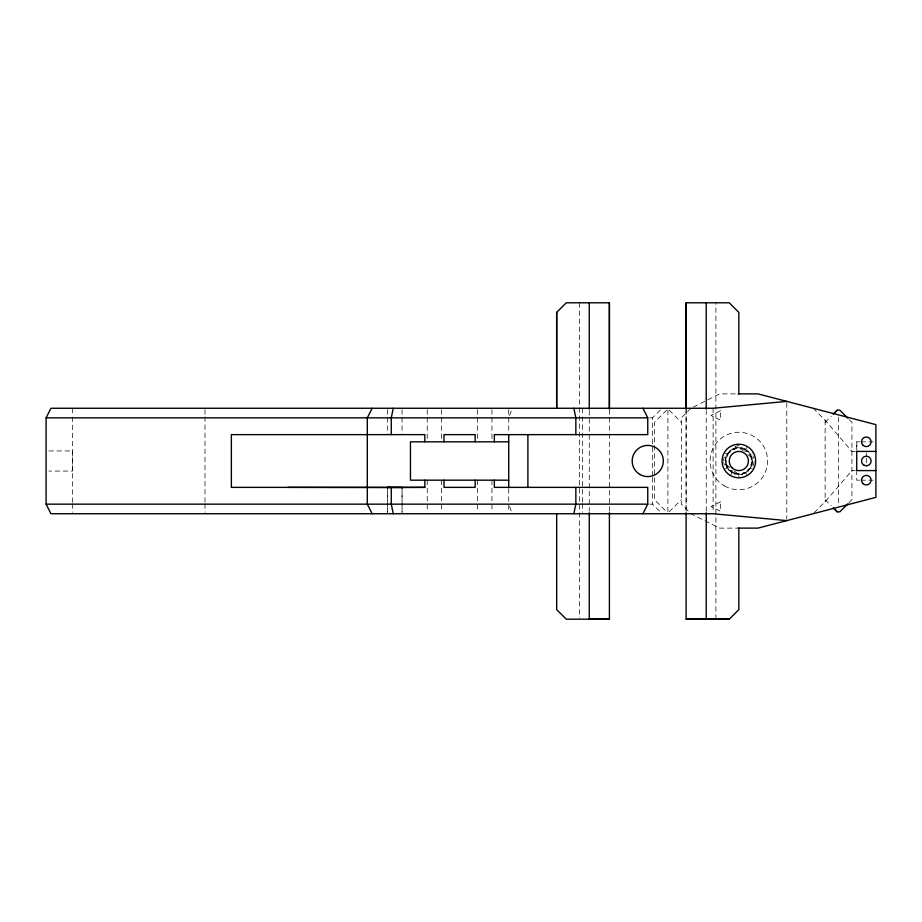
<?xml version="1.0" encoding="UTF-8"?>
<svg xmlns="http://www.w3.org/2000/svg" width="922" height="922" viewBox="0 0 922 922"><rect width="100%" height="100%" fill="white"/><g stroke="black" fill="none" stroke-linecap="round" stroke-linejoin="round"><path stroke-width="0.69" stroke-dasharray="4.61 3.46" d="M72.469 502.329L72.469 416.813M686.106 511.307L686.106 410.647M706.24 511.341L706.24 410.659M715.898 619.204L715.898 302.796M856.734 450.04L856.78 441.822L859.511 441.822M725.349 468.791L727.009 467.834L725.176 461L727.009 454.166L732.01 449.164L738.833 447.331L745.668 449.164L750.669 454.166L752.502 461L750.669 467.834L745.668 472.836L738.833 474.669L732.01 472.836L727.009 467.834L725.499 463.939L725.81 456.874L729.625 450.916L735.906 447.654L742.971 447.977L748.929 451.792L752.179 458.061L751.856 465.126L748.053 471.084L741.772 474.346L734.707 474.023L728.749 470.208L725.499 463.939L729.947 467.512M753.032 466.198L754.415 461L752.502 461L751.856 465.126L750.669 454.166L752.329 453.209M723.263 461L724.3 457.105M509.612 415.453L511.387 410.659M752.502 461L748.053 471.084L750.669 467.834L752.329 468.791M731.054 474.496L732.01 472.836L725.499 463.939M746.624 447.504L745.668 449.164L752.179 458.061L750.669 454.166M725.349 453.209L727.009 454.166L729.625 450.916L725.176 461L725.81 456.874L727.009 467.834M814.149 512.736L825.132 501.752L851.928 470.589L854.809 470.589M652.546 476.029L652.546 417.85L662.134 408.262M666.641 410.163L654.516 422.288L654.516 499.712L666.641 511.837M690.901 408.262L681.312 417.85L681.312 504.15L690.901 513.738L719.667 528.122L738.13 528.122M669.176 511.837L681.312 499.712M825.178 422.288L831.241 416.225M848.897 502.744L851.928 499.712L851.928 422.288L848.897 419.256M727.009 454.166L735.906 447.654L732.01 449.164L734.822 449.602M750.669 467.834L741.772 474.346L745.668 472.836L746.624 474.496M693.402 407.017L719.667 393.878L738.13 393.878M734.938 446.467L738.833 445.418L738.833 447.331L743.282 450.916M732.01 449.164L742.971 447.977M734.707 474.023L745.668 472.836L742.855 472.398M649.664 417.85L652.546 417.85M860.871 441.822L873.169 441.822M48.878 450.927L72.469 450.927L72.469 471.073L48.878 471.073M854.809 451.411L851.928 451.411L825.132 420.248L814.149 409.264M859.465 480.178L856.722 480.178L856.722 471.96M860.837 480.178L873.157 480.178M825.132 499.712L831.241 505.775M649.664 504.15L652.546 504.15L660.221 511.814M744.699 451.135L748.929 451.792L738.833 447.331M732.978 470.865L728.749 470.208L738.833 474.669L738.833 476.582M747.73 454.488L752.179 458.061M734.396 471.084L738.833 474.669M669.176 410.163L681.312 422.288M509.612 506.547L511.387 511.341M753.032 455.802L753.723 458.407M723.609 462.302L724.3 464.895M866.311 452.783L866.311 456.886M866.311 458.257L866.311 466.474M856.78 441.822L856.78 448.933M838.536 417.32L838.536 504.68M825.132 420.248L825.132 501.752M786.777 402.822L786.777 519.178M713.121 408.262L713.121 512.309M686.106 408.262L686.106 512.309M667.908 410.163L667.908 511.837M652.546 477.446L652.546 504.15M609.396 409.691L609.396 512.309M589.262 410.624L589.262 511.341M582.381 408.262L582.381 415.396M582.381 416.813L582.381 502.329M582.381 503.758L582.381 512.309M579.615 302.796L579.615 406.348M579.615 407.755L579.615 511.341M579.615 512.713L579.615 617.763M508.725 409.656L508.725 433.363M508.725 488.637L508.725 512.344M491.945 409.668L491.945 441.822M491.945 480.178L491.945 512.332M477.561 409.668L477.561 441.822M477.561 480.178L477.561 512.332M441.603 409.668L441.603 441.822M441.603 480.178L441.603 512.332M427.232 409.668L427.232 441.822M427.232 480.178L427.232 512.332M402.061 409.656L402.061 434.631M387.678 409.656L387.678 434.631M204.995 409.691L204.995 415.396M204.995 416.813L204.995 502.329M204.995 503.758L204.995 512.309M72.469 408.262L72.469 415.396M72.469 503.758L72.469 512.309M387.678 487.415L387.678 512.344L387.678 487.369M402.061 487.415L402.061 512.344L402.061 487.369M720.624 410.659L711.035 415.453L720.624 420.248L720.624 410.659M720.624 501.752L711.035 506.547L720.624 511.341L720.624 501.752M724.462 485.906A28.766 28.766 0 0 0 767.6 461A28.766 28.766 0 0 0 724.462 436.094A28.766 28.766 0 0 0 724.462 485.906"/><path stroke-width="1.38" d="M287.929 487.369L391.274 487.508L391.274 504.15L393.268 513.738M556.669 312.385L556.669 408.262L556.669 312.385L566.258 302.796L609.396 302.796L609.396 409.207M609.396 408.262L609.396 302.796M738.833 528.122L738.833 609.615L729.244 619.204L686.106 619.158L686.106 512.747M686.106 409.207L686.106 302.796L729.256 302.796L738.833 312.385L738.833 393.878M706.24 619.204L706.24 512.77M706.24 409.23L706.24 302.796M393.268 408.262L391.274 417.85L391.274 434.631M573.841 513.738L575.847 504.15L575.847 487.369M786.777 520.607L713.121 513.738L50.929 513.738L46.1 504.15L46.1 417.85L50.929 408.262L713.121 408.262L786.777 401.393M372.131 408.262L367.302 417.85L367.302 504.15L372.131 513.738M642.922 513.738L647.751 504.15L647.751 487.369L494.342 487.369L494.342 480.178M834.249 413.194L837.257 410.163L839.804 410.163L847.883 418.242M833.211 414.197L837.257 410.163M847.883 503.758L839.804 511.837L837.257 511.837L833.211 507.803M424.835 480.178L424.835 487.369L391.274 487.508M387.92 487.369L389.787 487.369M738.13 393.878L758.011 393.878L875.9 424.639L875.9 497.361L758.011 528.122L738.13 528.122M46.1 417.85L647.751 417.85L647.751 434.631L494.342 434.631L494.342 441.822M508.725 441.822L410.451 441.822L410.451 480.178L508.725 480.178M856.158 451.411L875.9 451.411M856.158 470.589L875.9 470.589M424.835 487.369L231.364 487.369L231.364 434.631L424.835 434.631L424.835 441.822M387.678 487.415L402.061 487.415M46.1 504.15L647.751 504.15M609.396 512.736L609.396 619.158L566.258 619.192L556.669 609.603L556.669 513.738M589.262 619.111L609.396 619.146M686.106 619.158L729.244 619.192M834.249 508.806L837.257 511.837M642.922 408.262L647.751 417.85M573.841 408.262L575.847 417.85L575.847 434.631M856.722 451.411L856.722 470.589M686.106 302.796L686.106 408.262M589.262 302.796L589.262 409.23M589.262 512.713L589.262 619.204M527.903 434.631L527.903 487.369M508.725 434.631L508.725 487.369M475.164 441.822L475.164 434.631L444.001 434.631L444.001 441.822M475.164 480.178L475.164 487.369L444.001 487.369L444.001 480.178M862.923 483.566A4.794 4.794 0 0 0 870.944 481.422A4.794 4.794 0 0 0 865.067 475.545A4.794 4.794 0 0 0 862.923 483.566M862.923 445.211A4.794 4.794 0 0 0 870.944 443.067A4.794 4.794 0 0 0 865.067 437.189A4.794 4.794 0 0 0 862.923 445.211M863.914 465.149A4.794 4.794 0 0 0 871.106 461A4.794 4.794 0 0 0 863.914 456.851A4.794 4.794 0 0 0 863.914 465.149M639.96 474.496A15.582 15.582 0 0 0 663.333 461A15.582 15.582 0 0 0 639.96 447.504A15.582 15.582 0 0 0 639.96 474.496M732.056 467.777A9.589 9.589 0 0 0 748.099 463.478A9.589 9.589 0 0 0 736.355 451.734A9.589 9.589 0 0 0 732.056 467.777M730.455 475.533A16.78 16.78 0 0 0 755.614 461A16.78 16.78 0 0 0 730.455 446.467A16.78 16.78 0 0 0 730.455 475.533"/></g></svg>
